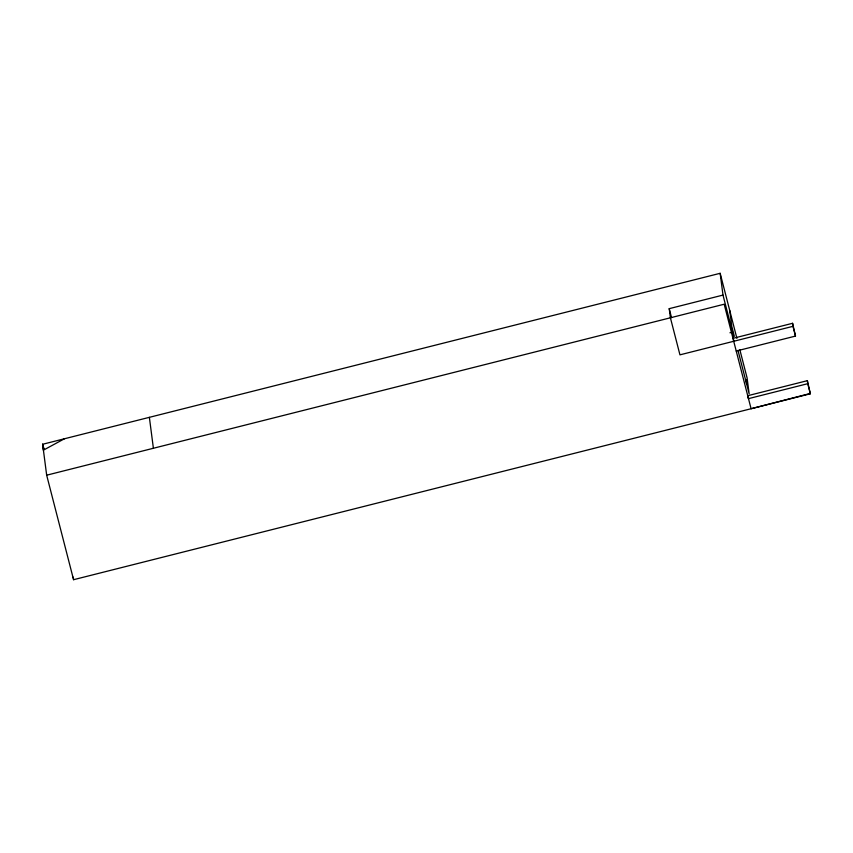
<?xml version="1.0" encoding="UTF-8"?>
<svg xmlns="http://www.w3.org/2000/svg" width="853" height="853" viewBox="0 0 853 853"><rect width="100%" height="100%" fill="white"/><g stroke="black" fill="none" stroke-linecap="round" stroke-linejoin="round"><path stroke-width="1.28" d="M64.455 438.762L43.354 450.192L42.65 444.264L720.156 273.301L736.907 338.353M810.265 393.457L751.088 408.736L724.176 304.222L46.67 475.196L73.582 579.699L810.35 393.777L807.365 380.673L748.102 395.621L748.486 398.65L807.748 383.69L807.365 380.673M733.324 338.257L792.586 323.298L792.981 326.326L679.948 354.848L670.405 317.796L669.221 308.658L722.992 295.085L720.156 273.301M729.965 332.787L732.535 332.137L722.992 295.085M736.235 351.031L795.497 336.082L792.586 323.298M792.981 326.326L795.497 336.082M807.748 383.69L810.35 393.777M739.86 349.805L747.068 377.804L749.147 393.798L737.973 350.391M734.358 336.349L731.778 326.358L729.699 310.353M669.221 308.658L671.524 317.625M42.65 444.264L43.983 449.424L42.65 444.264L46.67 475.196M748.102 395.621L748.486 398.65M746.002 379.5L746.556 383.711M732.535 332.137L733.719 341.275M149.371 417.341L153.391 448.262M73.241 577.129L73.582 579.699"/></g></svg>
